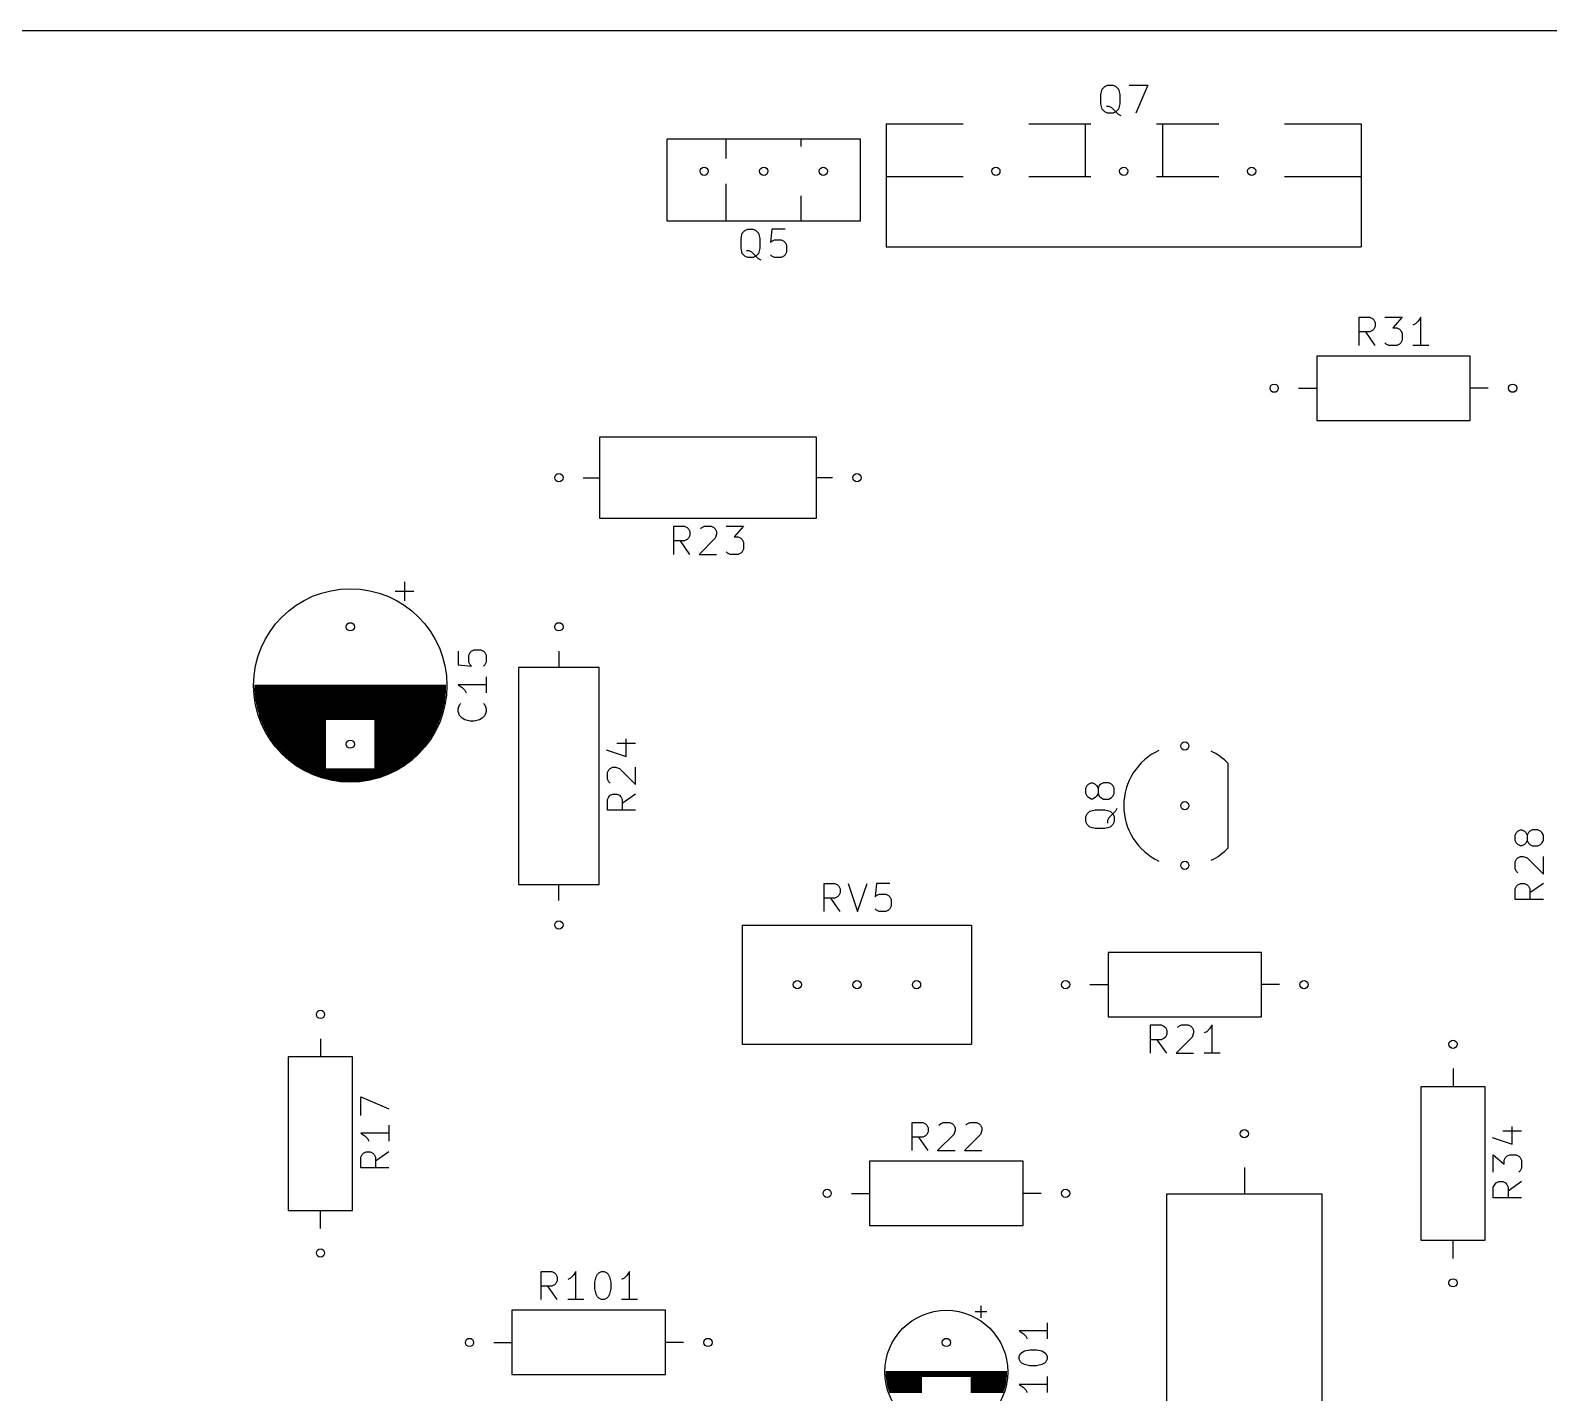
# Model space of a CAD drawing. Extents: x 0.79 to 9.84, y -6.5 to -0.79.
# Drawn here: x 4.601 to 7.148, y -3.072 to -0.787 of the extents above; entities that cross this region are included whole.
import ezdxf

# ---------------------------------------------------------------- set-up
doc = ezdxf.new("R2010")
doc.units = 0
doc.header["$MEASUREMENT"] = 0
doc.layers.add('BLACK', color=7, linetype='CONTINUOUS')

msp = doc.modelspace()

# ---------------------------------------------------------------- linework, layer by layer
at = {"layer": 'BLACK', "linetype": 'CONTINUOUS'}
for p, q in [((0.7874, -0.7874), (9.8425, -0.7874)), ((6.3968, -0.8948), (6.399, -0.8858)), ((6.399, -0.8858), (6.4035, -0.8813)), ((6.4035, -0.8813), (6.408, -0.879)), ((6.408, -0.879), (6.417, -0.879)), ((6.417, -0.879), (6.4215, -0.8813)), ((6.4215, -0.8813), (6.426, -0.8858)), ((6.426, -0.8858), (6.4283, -0.8948)), ((6.444, -0.879), (6.4755, -0.879)), ((6.4755, -0.879), (6.4553, -0.9263)), ((6.3968, -0.9105), (6.3968, -0.8948)), ((6.399, -0.9195), (6.3968, -0.9105)), ((6.4103, -0.915), (6.4058, -0.915)), ((6.4148, -0.9173), (6.4103, -0.915)), ((6.4283, -0.9105), (6.426, -0.9195)), ((6.4283, -0.8948), (6.4283, -0.9105)), ((6.4035, -0.924), (6.399, -0.9195)), ((6.408, -0.9263), (6.4035, -0.924)), ((6.417, -0.9263), (6.408, -0.9263)), ((6.4215, -0.924), (6.4148, -0.9173)), ((6.4215, -0.924), (6.417, -0.9263)), ((6.426, -0.9195), (6.4215, -0.924)), ((6.426, -0.9285), (6.4215, -0.924)), ((6.4305, -0.9308), (6.426, -0.9285)), ((6.0366, -0.9441), (6.0366, -1.1504)), ((6.0366, -0.9441), (6.1654, -0.9441)), ((6.2756, -0.9441), (6.38, -0.9441)), ((6.3701, -0.9441), (6.3701, -1.0323)), ((6.4902, -0.9441), (6.5945, -0.9441)), ((6.5, -0.9441), (6.5, -1.0323)), ((6.7047, -0.9441), (6.8335, -0.9441)), ((6.8335, -0.9441), (6.8335, -1.1504)), ((5.9933, -0.9697), (5.6689, -0.9697)), ((5.6689, -1.1071), (5.6689, -0.9697)), ((5.7681, -1.0024), (5.7681, -0.9697)), ((5.8941, -0.9823), (5.8941, -0.9697)), ((5.9933, -1.1071), (5.9933, -0.9697)), ((6.0366, -1.0323), (6.1654, -1.0323)), ((6.2756, -1.0323), (6.38, -1.0323)), ((6.4902, -1.0323), (6.5945, -1.0323)), ((6.7047, -1.0323), (6.8335, -1.0323)), ((5.7681, -1.1071), (5.7681, -1.0449)), ((5.8941, -1.1071), (5.8941, -1.065)), ((5.9933, -1.1071), (5.6689, -1.1071)), ((5.7929, -1.1365), (5.7951, -1.1275)), ((5.7929, -1.1523), (5.7929, -1.1365)), ((5.7951, -1.1275), (5.7996, -1.123)), ((5.7996, -1.123), (5.8041, -1.1208)), ((5.8041, -1.1208), (5.8131, -1.1208)), ((5.8131, -1.1208), (5.8176, -1.123)), ((5.8176, -1.123), (5.8221, -1.1275)), ((5.8221, -1.1275), (5.8244, -1.1365)), ((5.8244, -1.1365), (5.8244, -1.1523)), ((5.8446, -1.1208), (5.8424, -1.1433)), ((5.8424, -1.1433), (5.8446, -1.141)), ((5.8671, -1.1208), (5.8446, -1.1208)), ((5.8446, -1.141), (5.8491, -1.1388)), ((5.8491, -1.1388), (5.8603, -1.1388)), ((5.8603, -1.1388), (5.8648, -1.141)), ((5.8648, -1.141), (5.8671, -1.1433)), ((5.8671, -1.1433), (5.8693, -1.1478)), ((5.7951, -1.1613), (5.7929, -1.1523)), ((5.7996, -1.1658), (5.7951, -1.1613)), ((5.8041, -1.168), (5.7996, -1.1658)), ((5.8064, -1.1568), (5.8019, -1.1568)), ((5.8131, -1.168), (5.8041, -1.168)), ((5.8109, -1.159), (5.8064, -1.1568)), ((5.8176, -1.1658), (5.8109, -1.159)), ((5.8176, -1.1658), (5.8131, -1.168)), ((5.8221, -1.1613), (5.8176, -1.1658)), ((5.8221, -1.1703), (5.8176, -1.1658)), ((5.8244, -1.1523), (5.8221, -1.1613)), ((5.8266, -1.1725), (5.8221, -1.1703)), ((5.8446, -1.1658), (5.8424, -1.1635)), ((5.8491, -1.168), (5.8446, -1.1658)), ((5.8603, -1.168), (5.8491, -1.168)), ((5.8648, -1.1658), (5.8603, -1.168)), ((5.8671, -1.1635), (5.8648, -1.1658)), ((5.8693, -1.159), (5.8671, -1.1635)), ((5.8693, -1.1478), (5.8693, -1.159)), ((6.0366, -1.1504), (6.8335, -1.1504)), ((6.83, -1.3156), (6.83, -1.2684)), ((6.83, -1.2684), (6.848, -1.2684)), ((6.848, -1.2684), (6.8525, -1.2706)), ((6.8525, -1.2706), (6.8548, -1.2729)), ((6.8548, -1.2729), (6.857, -1.2774)), ((6.8728, -1.2684), (6.902, -1.2684)), ((6.902, -1.2684), (6.8863, -1.2864)), ((6.9335, -1.2684), (6.929, -1.2751)), ((6.9335, -1.3156), (6.9335, -1.2684)), ((6.848, -1.2931), (6.83, -1.2931)), ((6.857, -1.3156), (6.8413, -1.2931)), ((6.8525, -1.2909), (6.848, -1.2931)), ((6.8548, -1.2886), (6.8525, -1.2909)), ((6.857, -1.2841), (6.8548, -1.2886)), ((6.857, -1.2774), (6.857, -1.2841)), ((6.8863, -1.2864), (6.893, -1.2864)), ((6.893, -1.2864), (6.8975, -1.2886)), ((6.8975, -1.2886), (6.8998, -1.2909)), ((6.8998, -1.2909), (6.902, -1.2954)), ((6.902, -1.2954), (6.902, -1.3066)), ((6.9245, -1.2796), (6.92, -1.2819)), ((6.929, -1.2751), (6.9245, -1.2796)), ((6.875, -1.3134), (6.8728, -1.3111)), ((6.8795, -1.3156), (6.875, -1.3134)), ((6.893, -1.3156), (6.8795, -1.3156)), ((6.8975, -1.3134), (6.893, -1.3156)), ((6.8998, -1.3111), (6.8975, -1.3134)), ((6.902, -1.3066), (6.8998, -1.3111)), ((6.947, -1.3156), (6.92, -1.3156)), ((6.7587, -1.3335), (6.7587, -1.4413)), ((7.0161, -1.3335), (6.7587, -1.3335)), ((7.0161, -1.4413), (7.0161, -1.3335)), ((6.7283, -1.3874), (6.7587, -1.3874)), ((7.0465, -1.3874), (7.0161, -1.3874)), ((6.7587, -1.4413), (7.0161, -1.4413)), ((5.9193, -1.4697), (5.5555, -1.4697)), ((5.5555, -1.4697), (5.5555, -1.6051)), ((5.9193, -1.6051), (5.9193, -1.4697)), ((5.5283, -1.5374), (5.5555, -1.5374)), ((5.9465, -1.5374), (5.9193, -1.5374)), ((5.5555, -1.6051), (5.9193, -1.6051)), ((5.68, -1.666), (5.68, -1.6188)), ((5.68, -1.6188), (5.698, -1.6188)), ((5.698, -1.6188), (5.7025, -1.621)), ((5.7025, -1.621), (5.7048, -1.6233)), ((5.7048, -1.6233), (5.707, -1.6278)), ((5.707, -1.6278), (5.707, -1.6345)), ((5.725, -1.6233), (5.7273, -1.621)), ((5.7273, -1.621), (5.7318, -1.6188)), ((5.7318, -1.6188), (5.743, -1.6188)), ((5.743, -1.6188), (5.7475, -1.621)), ((5.7475, -1.621), (5.7498, -1.6233)), ((5.7498, -1.6233), (5.752, -1.6278)), ((5.752, -1.6278), (5.752, -1.6323)), ((5.7678, -1.6188), (5.797, -1.6188)), ((5.797, -1.6188), (5.7813, -1.6368)), ((5.698, -1.6435), (5.68, -1.6435)), ((5.707, -1.666), (5.6913, -1.6435)), ((5.7025, -1.6413), (5.698, -1.6435)), ((5.7048, -1.639), (5.7025, -1.6413)), ((5.707, -1.6345), (5.7048, -1.639)), ((5.7498, -1.639), (5.7228, -1.666)), ((5.752, -1.6323), (5.7498, -1.639)), ((5.7813, -1.6368), (5.788, -1.6368)), ((5.788, -1.6368), (5.7925, -1.639)), ((5.7925, -1.639), (5.7948, -1.6413)), ((5.7948, -1.6413), (5.797, -1.6458)), ((5.797, -1.6458), (5.797, -1.657)), ((5.7228, -1.666), (5.752, -1.666)), ((5.77, -1.6638), (5.7678, -1.6615)), ((5.7745, -1.666), (5.77, -1.6638)), ((5.788, -1.666), (5.7745, -1.666)), ((5.7925, -1.6638), (5.788, -1.666)), ((5.7948, -1.6615), (5.7925, -1.6638)), ((5.797, -1.657), (5.7948, -1.6615)), ((5.2443, -1.728), (5.2128, -1.728)), ((5.2285, -1.7122), (5.2285, -1.7437)), ((5.3184, -1.8285), (5.3184, -1.851)), ((5.3364, -1.8352), (5.3386, -1.8307)), ((5.3386, -1.8307), (5.3409, -1.8285)), ((5.3409, -1.8285), (5.3454, -1.8262)), ((5.3454, -1.8262), (5.3566, -1.8262)), ((5.3566, -1.8262), (5.3611, -1.8285)), ((5.3611, -1.8285), (5.3634, -1.8307)), ((5.3634, -1.8307), (5.3656, -1.8352)), ((5.4874, -1.8283), (5.4874, -1.8555)), ((5.3184, -1.851), (5.3409, -1.8532)), ((5.3364, -1.8465), (5.3364, -1.8352)), ((5.3386, -1.851), (5.3364, -1.8465)), ((5.3409, -1.8532), (5.3386, -1.851)), ((5.3634, -1.851), (5.3611, -1.8532)), ((5.3656, -1.8465), (5.3634, -1.851)), ((5.3656, -1.8352), (5.3656, -1.8465)), ((5.5551, -1.8555), (5.4197, -1.8555)), ((5.4197, -1.8555), (5.4197, -2.2193)), ((5.5551, -2.2193), (5.5551, -1.8555)), ((5.3656, -1.8847), (5.3184, -1.8847)), ((5.3184, -1.8847), (5.3251, -1.8892)), ((5.3656, -1.8712), (5.3656, -1.8982)), ((5.298, -1.8858), (4.9768, -1.8858)), ((5.298, -1.8874), (4.9768, -1.8874)), ((5.298, -1.889), (4.9768, -1.889)), ((5.298, -1.8906), (4.9768, -1.8906)), ((5.2979, -1.8921), (4.9769, -1.8921)), ((5.2979, -1.8937), (4.9769, -1.8937)), ((5.2978, -1.8953), (4.977, -1.8953)), ((5.2977, -1.8969), (4.9771, -1.8969)), ((5.2976, -1.8984), (4.9772, -1.8984)), ((5.2974, -1.9), (4.9774, -1.9)), ((5.2973, -1.9016), (4.9775, -1.9016)), ((5.2971, -1.9031), (4.9777, -1.9031)), ((5.2969, -1.9047), (4.9779, -1.9047)), ((5.2968, -1.9063), (4.978, -1.9063)), ((5.2965, -1.9079), (4.9783, -1.9079)), ((5.2963, -1.9094), (4.9785, -1.9094)), ((5.3251, -1.8892), (5.3296, -1.8937)), ((5.3296, -1.8937), (5.3319, -1.8982)), ((5.2961, -1.911), (4.9787, -1.911)), ((5.2958, -1.9126), (4.979, -1.9126)), ((5.2956, -1.9142), (4.9793, -1.9142)), ((5.2953, -1.9158), (4.9795, -1.9158)), ((5.295, -1.9174), (4.9798, -1.9174)), ((5.2946, -1.9189), (4.9802, -1.9189)), ((5.2943, -1.9205), (4.9805, -1.9205)), ((5.2939, -1.9221), (4.9809, -1.9221)), ((5.2936, -1.9237), (4.9812, -1.9237)), ((5.2932, -1.9252), (4.9816, -1.9252)), ((5.2928, -1.9268), (4.982, -1.9268)), ((5.2924, -1.9284), (4.9824, -1.9284)), ((5.2919, -1.93), (4.9829, -1.93)), ((5.2915, -1.9315), (4.9833, -1.9315)), ((5.291, -1.9331), (4.9838, -1.9331)), ((5.2905, -1.9347), (4.9843, -1.9347)), ((5.3184, -1.9252), (5.3206, -1.9184)), ((5.3184, -1.9297), (5.3184, -1.9252)), ((5.3206, -1.9364), (5.3184, -1.9297)), ((5.3206, -1.9184), (5.3229, -1.9162)), ((5.3611, -1.9162), (5.3634, -1.9184)), ((5.3634, -1.9184), (5.3656, -1.9252)), ((5.3656, -1.9297), (5.3634, -1.9364)), ((5.3656, -1.9252), (5.3656, -1.9297)), ((5.29, -1.9363), (4.9848, -1.9363)), ((5.2895, -1.9378), (4.9853, -1.9378)), ((5.289, -1.9394), (4.9858, -1.9394)), ((5.2884, -1.941), (4.9864, -1.941)), ((5.2878, -1.9426), (4.987, -1.9426)), ((5.0965, -1.9441), (4.9876, -1.9441)), ((5.0965, -1.9457), (4.9882, -1.9457)), ((5.0965, -1.9473), (4.9888, -1.9473)), ((5.0965, -1.9489), (4.9895, -1.9489)), ((5.0965, -1.9504), (4.9902, -1.9504)), ((5.0965, -1.952), (4.9909, -1.952)), ((5.0965, -1.9536), (4.9916, -1.9536)), ((5.0965, -1.9552), (4.9923, -1.9552)), ((5.0965, -1.9567), (4.9931, -1.9567)), ((5.0965, -1.9583), (4.9938, -1.9583)), ((5.0965, -1.9599), (4.9946, -1.9599)), ((5.2872, -1.9441), (5.1783, -1.9441)), ((5.2866, -1.9457), (5.1783, -1.9457)), ((5.286, -1.9473), (5.1783, -1.9473)), ((5.2853, -1.9489), (5.1783, -1.9489)), ((5.2846, -1.9504), (5.1783, -1.9504)), ((5.2839, -1.952), (5.1783, -1.952)), ((5.2832, -1.9536), (5.1783, -1.9536)), ((5.2825, -1.9552), (5.1783, -1.9552)), ((5.2817, -1.9567), (5.1783, -1.9567)), ((5.281, -1.9583), (5.1783, -1.9583)), ((5.2802, -1.9599), (5.1783, -1.9599)), ((5.3251, -1.9409), (5.3206, -1.9364)), ((5.3296, -1.9432), (5.3251, -1.9409)), ((5.3386, -1.9454), (5.3296, -1.9432)), ((5.3454, -1.9454), (5.3386, -1.9454)), ((5.3544, -1.9432), (5.3454, -1.9454)), ((5.3589, -1.9409), (5.3544, -1.9432)), ((5.3634, -1.9364), (5.3589, -1.9409)), ((5.0965, -1.9615), (4.9954, -1.9615)), ((5.0965, -1.963), (4.9963, -1.963)), ((5.0965, -1.9646), (4.9972, -1.9646)), ((5.0965, -1.9662), (4.998, -1.9662)), ((5.0965, -1.9678), (4.9989, -1.9678)), ((5.0965, -1.9693), (4.9999, -1.9693)), ((5.0965, -1.9709), (5.0008, -1.9709)), ((5.0965, -1.9725), (5.0018, -1.9725)), ((5.0965, -1.9741), (5.0028, -1.9741)), ((5.0965, -1.9756), (5.0039, -1.9756)), ((5.0965, -1.9772), (5.0049, -1.9772)), ((5.0965, -1.9788), (5.006, -1.9788)), ((5.0965, -1.9804), (5.0071, -1.9804)), ((5.0965, -1.9819), (5.0083, -1.9819)), ((5.0965, -1.9835), (5.0094, -1.9835)), ((5.0965, -1.9851), (5.0106, -1.9851)), ((5.0965, -1.9867), (5.0119, -1.9867)), ((5.2794, -1.9615), (5.1783, -1.9615)), ((5.2785, -1.963), (5.1783, -1.963)), ((5.2776, -1.9646), (5.1783, -1.9646)), ((5.2768, -1.9662), (5.1783, -1.9662)), ((5.2759, -1.9678), (5.1783, -1.9678)), ((5.2749, -1.9693), (5.1783, -1.9693)), ((5.274, -1.9709), (5.1783, -1.9709)), ((5.273, -1.9725), (5.1783, -1.9725)), ((5.272, -1.9741), (5.1783, -1.9741)), ((5.2709, -1.9756), (5.1783, -1.9756)), ((5.2699, -1.9772), (5.1783, -1.9772)), ((5.2688, -1.9788), (5.1783, -1.9788)), ((5.2677, -1.9804), (5.1783, -1.9804)), ((5.2665, -1.9819), (5.1783, -1.9819)), ((5.2654, -1.9835), (5.1783, -1.9835)), ((5.2642, -1.9851), (5.1783, -1.9851)), ((5.263, -1.9867), (5.1783, -1.9867)), ((5.5845, -1.9823), (5.616, -1.9823)), ((5.6003, -2.0048), (5.6003, -1.9755)), ((5.0965, -1.9882), (5.0131, -1.9882)), ((5.0965, -1.9898), (5.0144, -1.9898)), ((5.0965, -1.9914), (5.0157, -1.9914)), ((5.0965, -1.993), (5.0171, -1.993)), ((5.0965, -1.9945), (5.0185, -1.9945)), ((5.0965, -1.9961), (5.02, -1.9961)), ((5.0965, -1.9977), (5.0215, -1.9977)), ((5.0965, -1.9993), (5.023, -1.9993)), ((5.0965, -2.0008), (5.0245, -2.0008)), ((5.0965, -2.0024), (5.0261, -2.0024)), ((5.0965, -2.004), (5.0278, -2.004)), ((5.0965, -2.0056), (5.0295, -2.0056)), ((5.0965, -2.0071), (5.0312, -2.0071)), ((5.0965, -2.0087), (5.033, -2.0087)), ((5.0965, -2.0103), (5.0349, -2.0103)), ((5.0965, -2.0119), (5.0368, -2.0119)), ((5.2617, -1.9882), (5.1783, -1.9882)), ((5.2604, -1.9898), (5.1783, -1.9898)), ((5.2591, -1.9914), (5.1783, -1.9914)), ((5.2577, -1.993), (5.1783, -1.993)), ((5.2563, -1.9945), (5.1783, -1.9945)), ((5.2548, -1.9961), (5.1783, -1.9961)), ((5.2533, -1.9977), (5.1783, -1.9977)), ((5.2519, -1.9993), (5.1783, -1.9993)), ((5.2503, -2.0008), (5.1783, -2.0008)), ((5.2487, -2.0024), (5.1783, -2.0024)), ((5.247, -2.004), (5.1783, -2.004)), ((5.2453, -2.0056), (5.1783, -2.0056)), ((5.2436, -2.0071), (5.1783, -2.0071)), ((5.2418, -2.0087), (5.1783, -2.0087)), ((5.2399, -2.0103), (5.1783, -2.0103)), ((5.238, -2.0119), (5.1783, -2.0119)), ((5.5665, -1.9935), (5.6003, -2.0048)), ((5.0965, -2.0134), (5.0388, -2.0134)), ((5.0965, -2.015), (5.0408, -2.015)), ((5.0965, -2.0166), (5.0429, -2.0166)), ((5.0965, -2.0181), (5.0451, -2.0181)), ((5.0965, -2.0197), (5.0474, -2.0197)), ((5.0965, -2.0213), (5.0497, -2.0213)), ((5.0965, -2.0229), (5.0521, -2.0229)), ((5.0965, -2.0244), (5.0546, -2.0244)), ((5.2175, -2.026), (5.0573, -2.026)), ((5.2147, -2.0276), (5.0601, -2.0276)), ((5.2118, -2.0292), (5.063, -2.0292)), ((5.2088, -2.0307), (5.066, -2.0307)), ((5.2056, -2.0323), (5.0693, -2.0323)), ((5.2022, -2.0339), (5.0726, -2.0339)), ((5.1985, -2.0355), (5.0763, -2.0355)), ((5.1946, -2.037), (5.0802, -2.037)), ((5.236, -2.0134), (5.1783, -2.0134)), ((5.234, -2.015), (5.1783, -2.015)), ((5.2319, -2.0166), (5.1783, -2.0166)), ((5.2297, -2.0181), (5.1783, -2.0181)), ((5.2274, -2.0197), (5.1783, -2.0197)), ((5.2251, -2.0213), (5.1783, -2.0213)), ((5.2227, -2.0229), (5.1783, -2.0229)), ((5.2202, -2.0244), (5.1783, -2.0244)), ((5.5688, -2.0318), (5.571, -2.0273)), ((5.5688, -2.043), (5.5688, -2.0318)), ((5.571, -2.0273), (5.5733, -2.025)), ((5.5733, -2.025), (5.5778, -2.0228)), ((5.5778, -2.0228), (5.5823, -2.0228)), ((5.5823, -2.0228), (5.589, -2.025)), ((5.589, -2.025), (5.616, -2.052)), ((5.616, -2.052), (5.616, -2.0228)), ((6.6102, -2.1583), (6.6102, -2.0165)), ((5.1904, -2.0386), (5.0844, -2.0386)), ((5.1858, -2.0402), (5.089, -2.0402)), ((5.1806, -2.0418), (5.0942, -2.0418)), ((5.1747, -2.0433), (5.1001, -2.0433)), ((5.1676, -2.0449), (5.1072, -2.0449)), ((5.1584, -2.0465), (5.1164, -2.0465)), ((5.571, -2.0475), (5.5688, -2.043)), ((5.5733, -2.0498), (5.571, -2.0475)), ((6.3715, -2.0582), (6.3738, -2.0537)), ((6.3715, -2.0672), (6.3715, -2.0582)), ((6.3738, -2.0537), (6.376, -2.0514)), ((6.376, -2.0514), (6.3805, -2.0492)), ((6.3805, -2.0492), (6.3828, -2.0492)), ((6.3828, -2.0492), (6.3873, -2.0514)), ((6.3873, -2.0514), (6.3895, -2.0537)), ((6.3895, -2.0537), (6.3918, -2.0582)), ((6.394, -2.0537), (6.3918, -2.0582)), ((6.3918, -2.0582), (6.3918, -2.0672)), ((6.3963, -2.0514), (6.394, -2.0537)), ((6.4008, -2.0492), (6.3963, -2.0514)), ((6.4098, -2.0492), (6.4008, -2.0492)), ((6.4143, -2.0514), (6.4098, -2.0492)), ((6.4165, -2.0537), (6.4143, -2.0514)), ((6.4188, -2.0582), (6.4165, -2.0537)), ((6.4188, -2.0672), (6.4188, -2.0582)), ((5.5688, -2.0768), (5.571, -2.0723)), ((5.5688, -2.0948), (5.5688, -2.0768)), ((5.571, -2.0723), (5.5733, -2.07)), ((5.5733, -2.07), (5.5778, -2.0678)), ((5.5778, -2.0678), (5.5845, -2.0678)), ((5.5845, -2.0678), (5.589, -2.07)), ((5.589, -2.07), (5.5913, -2.0723)), ((5.5913, -2.0723), (5.5935, -2.0768)), ((5.616, -2.0678), (5.5935, -2.0835)), ((5.5935, -2.0768), (5.5935, -2.0948)), ((6.3738, -2.0717), (6.3715, -2.0672)), ((6.376, -2.0739), (6.3738, -2.0717)), ((6.3805, -2.0762), (6.376, -2.0739)), ((6.3828, -2.0762), (6.3805, -2.0762)), ((6.3873, -2.0739), (6.3828, -2.0762)), ((6.3895, -2.0717), (6.3873, -2.0739)), ((6.3918, -2.0672), (6.3895, -2.0717)), ((6.3918, -2.0672), (6.394, -2.0717)), ((6.394, -2.0717), (6.3963, -2.0739)), ((6.3963, -2.0739), (6.4008, -2.0762)), ((6.4008, -2.0762), (6.4098, -2.0762)), ((6.4098, -2.0762), (6.4143, -2.0739)), ((6.4143, -2.0739), (6.4165, -2.0717)), ((6.4165, -2.0717), (6.4188, -2.0672)), ((5.616, -2.0948), (5.5688, -2.0948)), ((6.3715, -2.1054), (6.3738, -2.1009)), ((6.3715, -2.1144), (6.3715, -2.1054)), ((6.3738, -2.1009), (6.3783, -2.0964)), ((6.3783, -2.0964), (6.3873, -2.0942)), ((6.3873, -2.0942), (6.403, -2.0942)), ((6.403, -2.0942), (6.412, -2.0964)), ((6.4098, -2.1076), (6.4075, -2.1121)), ((6.4075, -2.1121), (6.4075, -2.1166)), ((6.4165, -2.1009), (6.4098, -2.1076)), ((6.412, -2.0964), (6.4165, -2.1009)), ((6.421, -2.0964), (6.4165, -2.1009)), ((6.4165, -2.1009), (6.4188, -2.1054)), ((6.4188, -2.1054), (6.4188, -2.1144)), ((6.4233, -2.0919), (6.421, -2.0964)), ((6.3738, -2.1189), (6.3715, -2.1144)), ((6.3783, -2.1234), (6.3738, -2.1189)), ((6.3873, -2.1256), (6.3783, -2.1234)), ((6.403, -2.1256), (6.3873, -2.1256)), ((6.412, -2.1234), (6.403, -2.1256)), ((6.4165, -2.1189), (6.412, -2.1234)), ((6.4188, -2.1144), (6.4165, -2.1189)), ((7.0916, -2.1368), (7.0939, -2.1323)), ((7.0916, -2.1458), (7.0916, -2.1368)), ((7.0939, -2.1323), (7.0961, -2.13)), ((7.0961, -2.13), (7.1006, -2.1278)), ((7.1006, -2.1278), (7.1029, -2.1278)), ((7.1029, -2.1278), (7.1074, -2.13)), ((7.1074, -2.13), (7.1096, -2.1323)), ((7.1096, -2.1323), (7.1119, -2.1368)), ((7.1141, -2.1323), (7.1119, -2.1368)), ((7.1119, -2.1368), (7.1119, -2.1458)), ((7.1164, -2.13), (7.1141, -2.1323)), ((7.1209, -2.1278), (7.1164, -2.13)), ((7.1299, -2.1278), (7.1209, -2.1278)), ((7.1344, -2.13), (7.1299, -2.1278)), ((7.1366, -2.1323), (7.1344, -2.13)), ((7.1389, -2.1368), (7.1366, -2.1323)), ((7.1389, -2.1458), (7.1389, -2.1368)), ((7.0939, -2.1503), (7.0916, -2.1458)), ((7.0961, -2.1525), (7.0939, -2.1503)), ((7.1006, -2.1548), (7.0961, -2.1525)), ((7.1029, -2.1548), (7.1006, -2.1548)), ((7.1074, -2.1525), (7.1029, -2.1548)), ((7.1096, -2.1503), (7.1074, -2.1525)), ((7.1119, -2.1458), (7.1096, -2.1503)), ((7.1119, -2.1458), (7.1141, -2.1503)), ((7.1141, -2.1503), (7.1164, -2.1525)), ((7.1164, -2.1525), (7.1209, -2.1548)), ((7.1209, -2.1548), (7.1299, -2.1548)), ((7.1299, -2.1548), (7.1344, -2.1525)), ((7.1344, -2.1525), (7.1366, -2.1503)), ((7.1366, -2.1503), (7.1389, -2.1458)), ((7.0916, -2.1818), (7.0939, -2.1773)), ((7.0916, -2.193), (7.0916, -2.1818)), ((7.0939, -2.1773), (7.0961, -2.175)), ((7.0961, -2.175), (7.1006, -2.1728)), ((7.1006, -2.1728), (7.1051, -2.1728)), ((7.1051, -2.1728), (7.1119, -2.175)), ((7.1119, -2.175), (7.1389, -2.202)), ((7.1389, -2.202), (7.1389, -2.1728)), ((7.0939, -2.1975), (7.0916, -2.193)), ((7.0961, -2.1998), (7.0939, -2.1975)), ((5.4197, -2.2193), (5.5551, -2.2193)), ((5.4874, -2.2465), (5.4874, -2.2193)), ((5.9323, -2.2649), (5.9323, -2.2176)), ((5.9323, -2.2176), (5.9503, -2.2176)), ((5.9503, -2.2176), (5.9548, -2.2199)), ((5.9548, -2.2401), (5.9503, -2.2424)), ((5.9548, -2.2199), (5.957, -2.2221)), ((5.957, -2.2379), (5.9548, -2.2401)), ((5.957, -2.2221), (5.9593, -2.2266)), ((5.9593, -2.2334), (5.957, -2.2379)), ((5.9593, -2.2266), (5.9593, -2.2334)), ((5.9728, -2.2176), (5.9885, -2.2649)), ((5.9885, -2.2649), (6.0043, -2.2176)), ((6.02, -2.2176), (6.0178, -2.2401)), ((6.0178, -2.2401), (6.02, -2.2379)), ((6.0425, -2.2176), (6.02, -2.2176)), ((6.02, -2.2379), (6.0245, -2.2356)), ((6.0245, -2.2356), (6.0358, -2.2356)), ((6.0358, -2.2356), (6.0403, -2.2379)), ((6.0403, -2.2379), (6.0425, -2.2401)), ((6.0425, -2.2401), (6.0448, -2.2446)), ((7.0916, -2.2268), (7.0939, -2.2223)), ((7.0916, -2.2448), (7.0916, -2.2268)), ((7.0939, -2.2223), (7.0961, -2.22)), ((7.0961, -2.22), (7.1006, -2.2178)), ((7.1006, -2.2178), (7.1074, -2.2178)), ((7.1074, -2.2178), (7.1119, -2.22)), ((7.1119, -2.22), (7.1141, -2.2223)), ((7.1141, -2.2223), (7.1164, -2.2268)), ((7.1389, -2.2178), (7.1164, -2.2335)), ((7.1164, -2.2268), (7.1164, -2.2448)), ((5.9503, -2.2424), (5.9323, -2.2424)), ((5.9593, -2.2649), (5.9435, -2.2424)), ((6.02, -2.2626), (6.0178, -2.2604)), ((6.0245, -2.2649), (6.02, -2.2626)), ((6.0358, -2.2649), (6.0245, -2.2649)), ((6.0403, -2.2626), (6.0358, -2.2649)), ((6.0425, -2.2604), (6.0403, -2.2626)), ((6.0448, -2.2559), (6.0425, -2.2604)), ((6.0448, -2.2446), (6.0448, -2.2559)), ((7.1389, -2.2448), (7.0916, -2.2448)), ((5.7951, -2.2878), (5.7951, -2.4874)), ((5.7951, -2.2878), (6.1797, -2.2878)), ((6.1797, -2.2878), (6.1797, -2.4874)), ((6.6661, -2.3335), (6.4087, -2.3335)), ((6.4087, -2.3335), (6.4087, -2.4413)), ((6.6661, -2.4413), (6.6661, -2.3335)), ((6.3783, -2.3874), (6.4087, -2.3874)), ((6.6965, -2.3874), (6.6661, -2.3874)), ((6.4087, -2.4413), (6.6661, -2.4413)), ((6.48, -2.5023), (6.48, -2.455)), ((6.48, -2.455), (6.498, -2.455)), ((6.498, -2.455), (6.5025, -2.4573)), ((6.5025, -2.4573), (6.5048, -2.4595)), ((6.5048, -2.4595), (6.507, -2.464)), ((6.507, -2.464), (6.507, -2.4708)), ((6.525, -2.4595), (6.5273, -2.4573)), ((6.5273, -2.4573), (6.5318, -2.455)), ((6.5318, -2.455), (6.543, -2.455)), ((6.543, -2.455), (6.5475, -2.4573)), ((6.5475, -2.4573), (6.5498, -2.4595)), ((6.5498, -2.4595), (6.552, -2.464)), ((6.552, -2.4685), (6.5498, -2.4753)), ((6.552, -2.464), (6.552, -2.4685)), ((6.5745, -2.4663), (6.57, -2.4685)), ((6.579, -2.4618), (6.5745, -2.4663)), ((6.5835, -2.455), (6.579, -2.4618)), ((6.5835, -2.5023), (6.5835, -2.455)), ((5.0874, -2.4783), (5.0874, -2.5087)), ((5.7951, -2.4874), (6.1797, -2.4874)), ((6.498, -2.4798), (6.48, -2.4798)), ((6.507, -2.5023), (6.4913, -2.4798)), ((6.5025, -2.4775), (6.498, -2.4798)), ((6.5048, -2.4753), (6.5025, -2.4775)), ((6.507, -2.4708), (6.5048, -2.4753)), ((6.5498, -2.4753), (6.5228, -2.5023)), ((5.1413, -2.5087), (5.0335, -2.5087)), ((5.0335, -2.5087), (5.0335, -2.7661)), ((5.1413, -2.7661), (5.1413, -2.5087)), ((6.5228, -2.5023), (6.552, -2.5023)), ((6.597, -2.5023), (6.57, -2.5023)), ((6.9874, -2.5283), (6.9874, -2.5587)), ((7.0413, -2.5587), (6.9335, -2.5587)), ((6.9335, -2.5587), (6.9335, -2.8161)), ((7.0413, -2.8161), (7.0413, -2.5587)), ((5.155, -2.607), (5.155, -2.5755)), ((5.155, -2.5755), (5.2023, -2.5958)), ((5.2023, -2.6228), (5.2023, -2.6498)), ((6.08, -2.6656), (6.08, -2.6184)), ((6.08, -2.6184), (6.098, -2.6184)), ((6.098, -2.6184), (6.1025, -2.6206)), ((6.1025, -2.6206), (6.1048, -2.6229)), ((6.1048, -2.6229), (6.107, -2.6274)), ((6.125, -2.6229), (6.1273, -2.6206)), ((6.1273, -2.6206), (6.1318, -2.6184)), ((6.1318, -2.6184), (6.143, -2.6184)), ((6.143, -2.6184), (6.1475, -2.6206)), ((6.1475, -2.6206), (6.1498, -2.6229)), ((6.1498, -2.6229), (6.152, -2.6274)), ((6.17, -2.6229), (6.1723, -2.6206)), ((6.1723, -2.6206), (6.1768, -2.6184)), ((6.1768, -2.6184), (6.188, -2.6184)), ((6.188, -2.6184), (6.1925, -2.6206)), ((6.1925, -2.6206), (6.1948, -2.6229)), ((6.1948, -2.6229), (6.197, -2.6274)), ((5.2023, -2.6363), (5.155, -2.6363)), ((5.155, -2.6363), (5.1618, -2.6408)), ((5.1618, -2.6408), (5.1663, -2.6453)), ((5.1663, -2.6453), (5.1685, -2.6498)), ((6.098, -2.6431), (6.08, -2.6431)), ((6.107, -2.6656), (6.0913, -2.6431)), ((6.1025, -2.6409), (6.098, -2.6431)), ((6.1048, -2.6386), (6.1025, -2.6409)), ((6.107, -2.6341), (6.1048, -2.6386)), ((6.107, -2.6274), (6.107, -2.6341)), ((6.1498, -2.6386), (6.1228, -2.6656)), ((6.152, -2.6319), (6.1498, -2.6386)), ((6.152, -2.6274), (6.152, -2.6319)), ((6.1948, -2.6386), (6.1678, -2.6656)), ((6.197, -2.6319), (6.1948, -2.6386)), ((6.197, -2.6274), (6.197, -2.6319)), ((7.0528, -2.6435), (7.0865, -2.6548)), ((7.0708, -2.6323), (7.1023, -2.6323)), ((7.0865, -2.6548), (7.0865, -2.6255)), ((5.155, -2.6768), (5.1573, -2.6723)), ((5.1573, -2.6723), (5.1595, -2.67)), ((5.1595, -2.67), (5.164, -2.6678)), ((5.164, -2.6678), (5.1708, -2.6678)), ((5.1708, -2.6678), (5.1753, -2.67)), ((5.1753, -2.67), (5.1775, -2.6723)), ((5.1775, -2.6723), (5.1798, -2.6768)), ((5.2023, -2.6678), (5.1798, -2.6835)), ((6.1228, -2.6656), (6.152, -2.6656)), ((6.1678, -2.6656), (6.197, -2.6656)), ((7.055, -2.702), (7.055, -2.6728)), ((7.055, -2.6728), (7.073, -2.6885)), ((7.0775, -2.675), (7.082, -2.6728)), ((7.082, -2.6728), (7.0933, -2.6728)), ((7.0933, -2.6728), (7.0978, -2.675)), ((5.155, -2.6948), (5.155, -2.6768)), ((5.2023, -2.6948), (5.155, -2.6948)), ((5.1798, -2.6768), (5.1798, -2.6948)), ((6.0087, -2.6835), (6.0087, -2.7913)), ((6.2661, -2.6835), (6.0087, -2.6835)), ((6.2661, -2.7913), (6.2661, -2.6835)), ((6.6374, -2.6941), (6.6374, -2.739)), ((7.073, -2.6818), (7.0753, -2.6773)), ((7.073, -2.6885), (7.073, -2.6818)), ((7.0753, -2.6773), (7.0775, -2.675)), ((7.0978, -2.675), (7.1, -2.6773)), ((7.1, -2.6998), (7.0978, -2.702)), ((7.1, -2.6773), (7.1023, -2.6818)), ((7.1023, -2.6953), (7.1, -2.6998)), ((7.1023, -2.6818), (7.1023, -2.6953)), ((7.055, -2.7268), (7.0573, -2.7223)), ((7.0573, -2.7223), (7.0595, -2.72)), ((7.0595, -2.72), (7.064, -2.7178)), ((7.064, -2.7178), (7.0708, -2.7178)), ((7.0708, -2.7178), (7.0753, -2.72)), ((7.0753, -2.72), (7.0775, -2.7223)), ((7.0775, -2.7223), (7.0798, -2.7268)), ((7.1023, -2.7178), (7.0798, -2.7335)), ((5.9783, -2.7374), (6.0087, -2.7374)), ((6.2965, -2.7374), (6.2661, -2.7374)), ((6.7681, -2.739), (6.5067, -2.739)), ((6.5067, -2.739), (6.5067, -3.5358)), ((6.7681, -3.5358), (6.7681, -2.739)), ((7.055, -2.7448), (7.055, -2.7268)), ((7.1023, -2.7448), (7.055, -2.7448)), ((7.0798, -2.7268), (7.0798, -2.7448)), ((5.0335, -2.7661), (5.1413, -2.7661)), ((5.0874, -2.7965), (5.0874, -2.7661)), ((6.0087, -2.7913), (6.2661, -2.7913)), ((6.9335, -2.8161), (7.0413, -2.8161)), ((6.9874, -2.8465), (6.9874, -2.8161)), ((5.4575, -2.9156), (5.4575, -2.8684)), ((5.4575, -2.8684), (5.4755, -2.8684)), ((5.4755, -2.8684), (5.48, -2.8706)), ((5.48, -2.8706), (5.4823, -2.8729)), ((5.4823, -2.8729), (5.4845, -2.8774)), ((5.4845, -2.8774), (5.4845, -2.8841)), ((5.5115, -2.8751), (5.507, -2.8796)), ((5.516, -2.8684), (5.5115, -2.8751)), ((5.516, -2.9156), (5.516, -2.8684)), ((5.5475, -2.8864), (5.5498, -2.8774)), ((5.5498, -2.8774), (5.552, -2.8729)), ((5.552, -2.8729), (5.5543, -2.8706)), ((5.5543, -2.8706), (5.5588, -2.8684)), ((5.5588, -2.8684), (5.5633, -2.8684)), ((5.5633, -2.8684), (5.5678, -2.8706)), ((5.5678, -2.8706), (5.57, -2.8729)), ((5.57, -2.8729), (5.5723, -2.8774)), ((5.5723, -2.8774), (5.5745, -2.8864)), ((5.6015, -2.8751), (5.597, -2.8796)), ((5.606, -2.8684), (5.6015, -2.8751)), ((5.606, -2.9156), (5.606, -2.8684)), ((5.4755, -2.8931), (5.4575, -2.8931)), ((5.4845, -2.9156), (5.4688, -2.8931)), ((5.48, -2.8909), (5.4755, -2.8931)), ((5.4823, -2.8886), (5.48, -2.8909)), ((5.4845, -2.8841), (5.4823, -2.8886)), ((5.507, -2.8796), (5.5025, -2.8819)), ((5.5475, -2.8976), (5.5475, -2.8864)), ((5.5498, -2.9066), (5.5475, -2.8976)), ((5.5745, -2.8976), (5.5723, -2.9066)), ((5.5745, -2.8864), (5.5745, -2.8976)), ((5.597, -2.8796), (5.5925, -2.8819)), ((5.5295, -2.9156), (5.5025, -2.9156)), ((5.552, -2.9111), (5.5498, -2.9066)), ((5.5543, -2.9134), (5.552, -2.9111)), ((5.5588, -2.9156), (5.5543, -2.9134)), ((5.5633, -2.9156), (5.5588, -2.9156)), ((5.5678, -2.9134), (5.5633, -2.9156)), ((5.57, -2.9111), (5.5678, -2.9134)), ((5.5723, -2.9066), (5.57, -2.9111)), ((5.6195, -2.9156), (5.5925, -2.9156)), ((6.1955, -2.9262), (6.1955, -2.9459)), ((5.4087, -2.9335), (5.4087, -3.0413)), ((5.6661, -2.9335), (5.4087, -2.9335)), ((5.6661, -3.0413), (5.6661, -2.9335)), ((6.2053, -2.936), (6.1856, -2.936)), ((6.3066, -2.9545), (6.3066, -2.9815)), ((6.3066, -2.968), (6.2593, -2.968)), ((6.2593, -2.968), (6.2661, -2.9725)), ((6.2661, -2.9725), (6.2706, -2.977)), ((6.2706, -2.977), (6.2728, -2.9815)), ((5.3783, -2.9874), (5.4087, -2.9874)), ((5.6965, -2.9874), (5.6661, -2.9874)), ((6.2616, -3.0062), (6.2638, -3.004)), ((6.2638, -3.004), (6.2683, -3.0017)), ((6.2683, -3.0017), (6.2773, -2.9995)), ((6.2773, -2.9995), (6.2886, -2.9995)), ((6.2886, -2.9995), (6.2976, -3.0017)), ((6.2976, -3.0017), (6.3021, -3.004)), ((6.3021, -3.004), (6.3043, -3.0062)), ((6.2593, -3.0107), (6.2616, -3.0062)), ((6.2593, -3.0152), (6.2593, -3.0107)), ((6.2616, -3.0197), (6.2593, -3.0152)), ((6.2638, -3.022), (6.2616, -3.0197)), ((6.2683, -3.0242), (6.2638, -3.022)), ((6.2773, -3.0265), (6.2683, -3.0242)), ((6.2886, -3.0265), (6.2773, -3.0265)), ((6.2976, -3.0242), (6.2886, -3.0265)), ((6.3021, -3.022), (6.2976, -3.0242)), ((6.3043, -3.0197), (6.3021, -3.022)), ((6.3043, -3.0062), (6.3066, -3.0107)), ((6.3066, -3.0152), (6.3043, -3.0197)), ((6.3066, -3.0107), (6.3066, -3.0152)), ((5.4087, -3.0413), (5.6661, -3.0413)), ((6.239, -3.0366), (6.0358, -3.0366)), ((6.239, -3.0382), (6.0358, -3.0382)), ((6.2389, -3.0398), (6.0359, -3.0398)), ((6.2389, -3.0413), (6.0359, -3.0413)), ((6.2388, -3.0429), (6.036, -3.0429)), ((6.2387, -3.0445), (6.0361, -3.0445)), ((6.0965, -3.0461), (6.0363, -3.0461)), ((6.0965, -3.0476), (6.0364, -3.0476)), ((6.0965, -3.0492), (6.0366, -3.0492)), ((6.0965, -3.0508), (6.0368, -3.0508)), ((6.0965, -3.0524), (6.037, -3.0524)), ((6.0965, -3.0539), (6.0373, -3.0539)), ((6.0965, -3.0555), (6.0376, -3.0555)), ((6.2385, -3.0461), (6.1783, -3.0461)), ((6.2384, -3.0476), (6.1783, -3.0476)), ((6.2382, -3.0492), (6.1783, -3.0492)), ((6.238, -3.0508), (6.1783, -3.0508)), ((6.2378, -3.0524), (6.1783, -3.0524)), ((6.2375, -3.0539), (6.1783, -3.0539)), ((6.2372, -3.0555), (6.1783, -3.0555)), ((6.3066, -3.0445), (6.3066, -3.0715)), ((6.0965, -3.0571), (6.0379, -3.0571)), ((6.0965, -3.0587), (6.0382, -3.0587)), ((6.0965, -3.0602), (6.0385, -3.0602)), ((6.0965, -3.0618), (6.0389, -3.0618)), ((6.0965, -3.0634), (6.0393, -3.0634)), ((6.0965, -3.065), (6.0398, -3.065)), ((6.0965, -3.0666), (6.0402, -3.0666)), ((6.0965, -3.0681), (6.0407, -3.0681)), ((6.0965, -3.0697), (6.0413, -3.0697)), ((6.0965, -3.0713), (6.0418, -3.0713)), ((6.2369, -3.0571), (6.1783, -3.0571)), ((6.2366, -3.0587), (6.1783, -3.0587)), ((6.2363, -3.0602), (6.1783, -3.0602)), ((6.2359, -3.0618), (6.1783, -3.0618)), ((6.2355, -3.0634), (6.1783, -3.0634)), ((6.235, -3.065), (6.1783, -3.065)), ((6.2346, -3.0666), (6.1783, -3.0666)), ((6.2341, -3.0681), (6.1783, -3.0681)), ((6.2335, -3.0697), (6.1783, -3.0697)), ((6.233, -3.0713), (6.1783, -3.0713)), ((6.3066, -3.058), (6.2593, -3.058)), ((6.2593, -3.058), (6.2661, -3.0625)), ((6.2661, -3.0625), (6.2706, -3.067)), ((6.2706, -3.067), (6.2728, -3.0715))]:
    msp.add_line(p, q, dxfattribs=at)
at = {"layer": 'BLACK'}
for centre, radius in [((5.1374, -1.8858), 0.1622), ((6.1374, -3.0366), 0.1031)]:
    msp.add_circle(centre, radius, dxfattribs=at)
for radius, start, end in [(0.1024, 115, 180), (0.1016, 44.2152, 64.2152), (0.1024, -180, -115), (0.1016, -64.2152, -44.2152)]:
    msp.add_arc((6.5374, -2.0874), radius, start, end, dxfattribs=at)
at = {"layer": 'WHITE'}
for centre in [(5.7311, -1.0236), (5.8311, -1.0236), (5.9311, -1.0236), (6.2205, -1.0236), (6.435, -1.0236), (6.6496, -1.0236), (6.6874, -1.3874), (7.0874, -1.3874), (5.4874, -1.5374), (5.9874, -1.5374), (5.1374, -1.7874), (5.4874, -1.7874), (5.1374, -1.9843), (6.5374, -1.9874), (6.5374, -2.0874), (6.5374, -2.1874), (5.4874, -2.2874), (5.8874, -2.3874), (5.9874, -2.3874), (6.0874, -2.3874), (6.3374, -2.3874), (6.7374, -2.3874), (5.0874, -2.4374), (6.9874, -2.4874), (6.6374, -2.6374), (5.9374, -2.7374), (6.3374, -2.7374), (5.0874, -2.8374), (6.9874, -2.8874), (5.3374, -2.9874), (5.7374, -2.9874), (6.1374, -2.9874)]:
    msp.add_circle(centre, 0.00689, dxfattribs=at)

doc.saveas('drawing.dxf')
